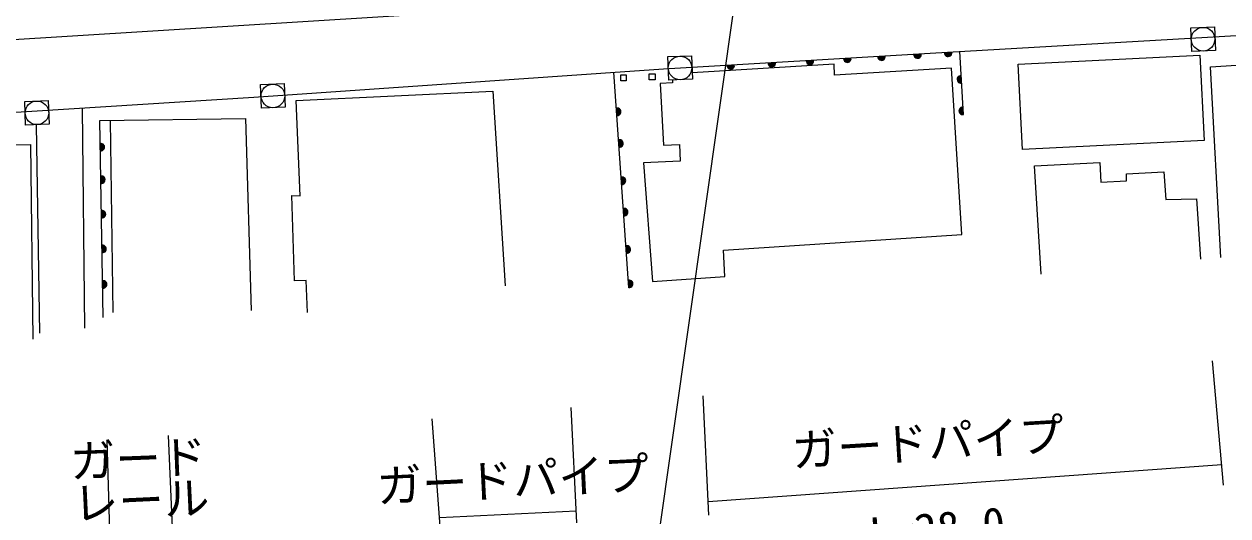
# Model space of a CAD drawing. Units: millimetres, scale not verified. Extents: x 40000 to 2497683, y 20000 to 1480199.
# Drawn here: x 170244 to 236453, y 262691 to 289763 of the extents above; entities that cross this region are included whole.
import ezdxf
from ezdxf.enums import TextEntityAlignment as Align

# ---------------------------------------------------------------- set-up
doc = ezdxf.new("R2010")
doc.units = ezdxf.units.MM
doc.header["$LTSCALE"] = 1000
doc.layers.add('M-BGD', color=7, linetype='Continuous', lineweight=25)
doc.layers.add('M-STR-HTXT', color=7, linetype='Continuous', lineweight=13)
doc.styles.add('ＭＳ ゴシック', font='')
doc.styles.get('ＭＳ ゴシック').set_extended_font_data('MS Gothic')

msp = doc.modelspace()

# ---------------------------------------------------------------- hatches: boundary and pattern name
at = {"layer": 'M-BGD'}
for points in [[(217200, 287987, 0.4608), (217414, 287764, 0.4608), (217601, 288011)], [(219183, 288103, 0.4608), (219398, 287880, 0.4608), (219584, 288127)], [(220861, 288201, 0.4608), (221075, 287978, 0.4608), (221262, 288224)], [(208904, 287501, 0.4608), (209119, 287278, 0.4608), (209305, 287524)], [(211161, 287633, 0.4608), (211376, 287410, 0.4608), (211562, 287657)], [(213263, 287756, 0.4608), (213478, 287533, 0.4608), (213664, 287780)], [(215318, 287877, 0.4608), (215533, 287654, 0.4608), (215719, 287900)], [(221784, 286918, 0.4608), (221561, 286704, 0.4608), (221808, 286517)], [(202851, 284735, 0.4608), (203072, 284952, 0.4608), (202824, 285136)], [(221885, 285185, 0.4608), (221662, 284971, 0.4608), (221908, 284784)], [(202972, 282990, 0.4608), (203193, 283207, 0.4608), (202944, 283391)], [(174436, 282792, 0.4608), (174668, 282997, 0.4608), (174429, 283194)], [(174468, 280995, 0.4608), (174699, 281200, 0.4608), (174461, 281396)], [(203114, 280939, 0.4608), (203335, 281155, 0.4608), (203086, 281340)], [(174501, 279103, 0.4608), (174732, 279308, 0.4608), (174494, 279505)], [(203234, 279210, 0.4608), (203455, 279427, 0.4608), (203206, 279611)], [(174535, 277186, 0.4608), (174766, 277391, 0.4608), (174528, 277587)], [(203376, 277156, 0.4608), (203597, 277373, 0.4608), (203348, 277557)], [(174569, 275234, 0.4608), (174800, 275439, 0.4608), (174562, 275636)], [(203507, 275265, 0.4608), (203728, 275481, 0.4608), (203479, 275665)]]:
    msp.add_hatch(color=256, dxfattribs=at).paths.add_polyline_path(points)

# ---------------------------------------------------------------- linework, layer by layer
for p, q in [((118754, 285753), (233747, 292913)), ((221908, 284784), (221707, 288250)), ((203508, 275248), (202687, 287107)), ((173581, 273025), (173455, 285140)), ((171117, 272751), (170921, 284226)), ((175149, 273892), (174993, 284458))]:
    msp.add_line(p, q, dxfattribs=at)
for points in [[(61230, 278475), (85670, 279935), (111160, 281257), (133070, 282636), (158152, 284173), (182887, 285736), (205406, 287296), (220086, 288156), (238195, 289205), (263336, 290812), (305081, 293597), (338881, 295555), (369103, 297438), (389481, 298445), (400062, 298851)], [(236056, 276919), (235497, 287407), (238624, 287603), (238594, 288871), (246706, 289294), (247412, 277245)], [(205224, 286496), (205420, 283103), (206299, 283131), (206322, 282215), (204317, 282118), (204800, 275598), (208786, 275874), (208713, 277313), (221819, 278186), (221252, 287335), (214823, 286955), (214791, 287547), (206983, 287079)], [(185823, 273884), (185761, 275646), (185117, 275634), (184965, 280328), (185429, 280314), (185205, 285553), (196030, 286075), (196700, 275349)], [(205900, 286683), (205907, 286534), (205224, 286496)], [(174597, 273618), (174407, 284449), (182423, 284568), (182731, 273997)], [(163378, 283028), (170602, 283131), (170733, 272415)], [(226177, 276007), (225809, 281964), (229410, 282151), (229468, 281065), (230882, 281135), (230882, 281521), (232927, 281634), (233032, 280105), (234722, 280145), (234952, 276819)]]:
    msp.add_lwpolyline(points, dxfattribs=at)
for points in [[(234413, 289555), (235712, 289605), (235761, 288305), (234462, 288256)], [(205649, 287974), (206948, 288023), (206997, 286724), (205698, 286675)], [(224924, 287556), (234911, 288051), (235144, 283357), (225156, 282862)], [(203061, 286961), (203358, 286961), (203358, 286640), (203061, 286640)], [(204625, 287019), (204961, 287019), (204961, 286698), (204625, 286698)], [(183255, 286433), (184554, 286483), (184603, 285184), (183304, 285134)], [(170277, 285502), (171576, 285552), (171626, 284252), (170326, 284203)]]:
    msp.add_lwpolyline(points, close=True, dxfattribs=at)
for centre in [(235087, 288930), (206323, 287349), (183929, 285809), (170951, 284877)]:
    msp.add_circle(centre, 650, dxfattribs=at)
for centre, start, end in [((217402, 287967), 174.39342, 12.3168), ((219386, 288083), 174.39342, 12.3168), ((221064, 288181), 174.35339, 12.27678), ((209107, 287481), 174.39342, 12.3168), ((211364, 287613), 174.39342, 12.3168), ((213466, 287736), 174.39342, 12.3168), ((215521, 287857), 174.39342, 12.3168), ((221764, 286716), 84.35339, 282.27678), ((202869, 284938), 264.99929, 102.92268), ((221865, 284983), 84.35339, 282.27678), ((202990, 283192), 264.99929, 102.92268), ((174465, 282993), 262.04175, 99.96513), ((174496, 281196), 262.04175, 99.96513), ((203132, 281141), 264.99929, 102.92268), ((174529, 279304), 262.04175, 99.96513), ((203252, 279413), 264.99929, 102.92268), ((174563, 277387), 262.04175, 99.96513), ((203394, 277359), 264.99929, 102.92268), ((174597, 275436), 262.04175, 99.96513), ((203525, 275467), 264.99929, 102.92268)]:
    msp.add_arc(centre, 203, start, end, dxfattribs=at)
at = {"layer": 'M-STR-HTXT'}
for p, q in [((203535, 250191), (209679, 293406)), ((236212, 264381), (235597, 271225)), ((207913, 262725), (207584, 269301)), ((200640, 262320), (200340, 268667)), ((193159, 261623), (192694, 268035)), ((174996, 260394), (174808, 266876)), ((178473, 260676), (178191, 267111)), ((207876, 263479), (236110, 265520)), ((193088, 262612), (200609, 262966))]:
    msp.add_line(p, q, dxfattribs=at)

# ---------------------------------------------------------------- texts
at = {"layer": 'M-STR-HTXT', "style": 'ＭＳ ゴシック'}
for s, rotation, p in [('ガードパイプ', 3.499, (212556, 264829)), ('ガード', 2.186, (172827, 264232)), ('ガードパイプ', 2.819, (189709, 262860)), ('レール', 2.705, (173006, 261906)), ('L=28.0', 4.786, (216856, 260207))]:
    msp.add_text(s, height=1833, rotation=rotation, dxfattribs=at).set_placement(p, align=Align.BOTTOM_LEFT)

doc.saveas('drawing.dxf')
